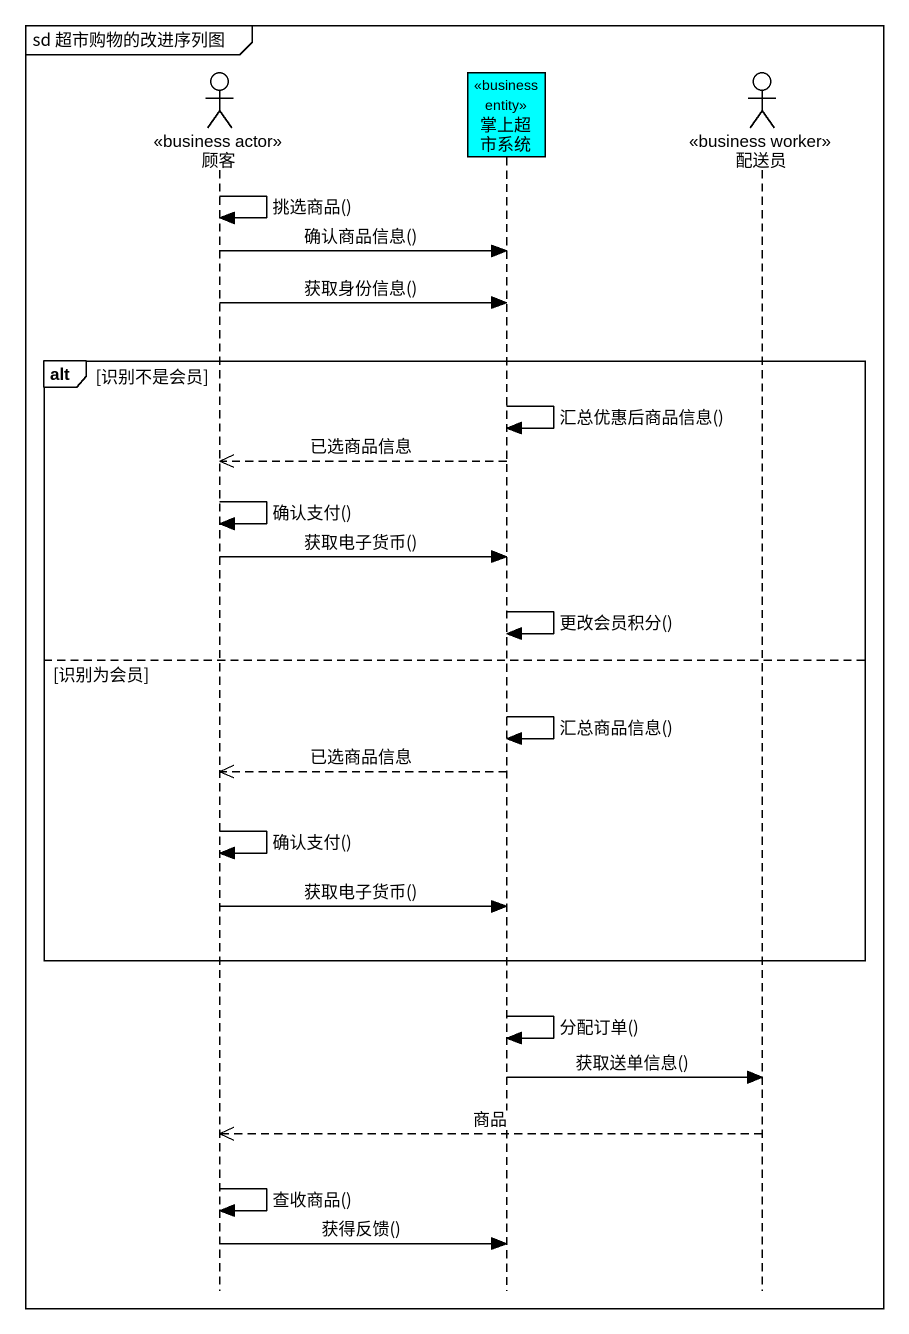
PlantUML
@startuml
mainframe sd 超市购物的改进序列图
hide footbox
actor 顾客 <<business actor>>
participant 掌上超市系统 <<business entity>> #00FFFF
actor 配送员 <<business worker>>

顾客 -> 顾客 : 挑选商品()
顾客 -> 掌上超市系统 : 确认商品信息()
顾客 -> 掌上超市系统 : 获取身份信息()
alt 识别不是会员
  掌上超市系统 -> 掌上超市系统 : 汇总优惠后商品信息()
  掌上超市系统 -->> 顾客 : 已选商品信息
  顾客 -> 顾客 : 确认支付()
  顾客 -> 掌上超市系统 : 获取电子货币()
  掌上超市系统 -> 掌上超市系统 : 更改会员积分()
else 识别为会员
  掌上超市系统 -> 掌上超市系统 : 汇总商品信息()
  掌上超市系统 -->> 顾客 : 已选商品信息
  顾客 -> 顾客 : 确认支付()
  顾客 -> 掌上超市系统 : 获取电子货币()
end
掌上超市系统 -> 掌上超市系统 : 分配订单()
掌上超市系统 -> 配送员 : 获取送单信息()
配送员 -->> 顾客 : 商品
顾客 -> 顾客 : 查收商品()
顾客 -> 掌上超市系统 : 获得反馈()
@enduml
